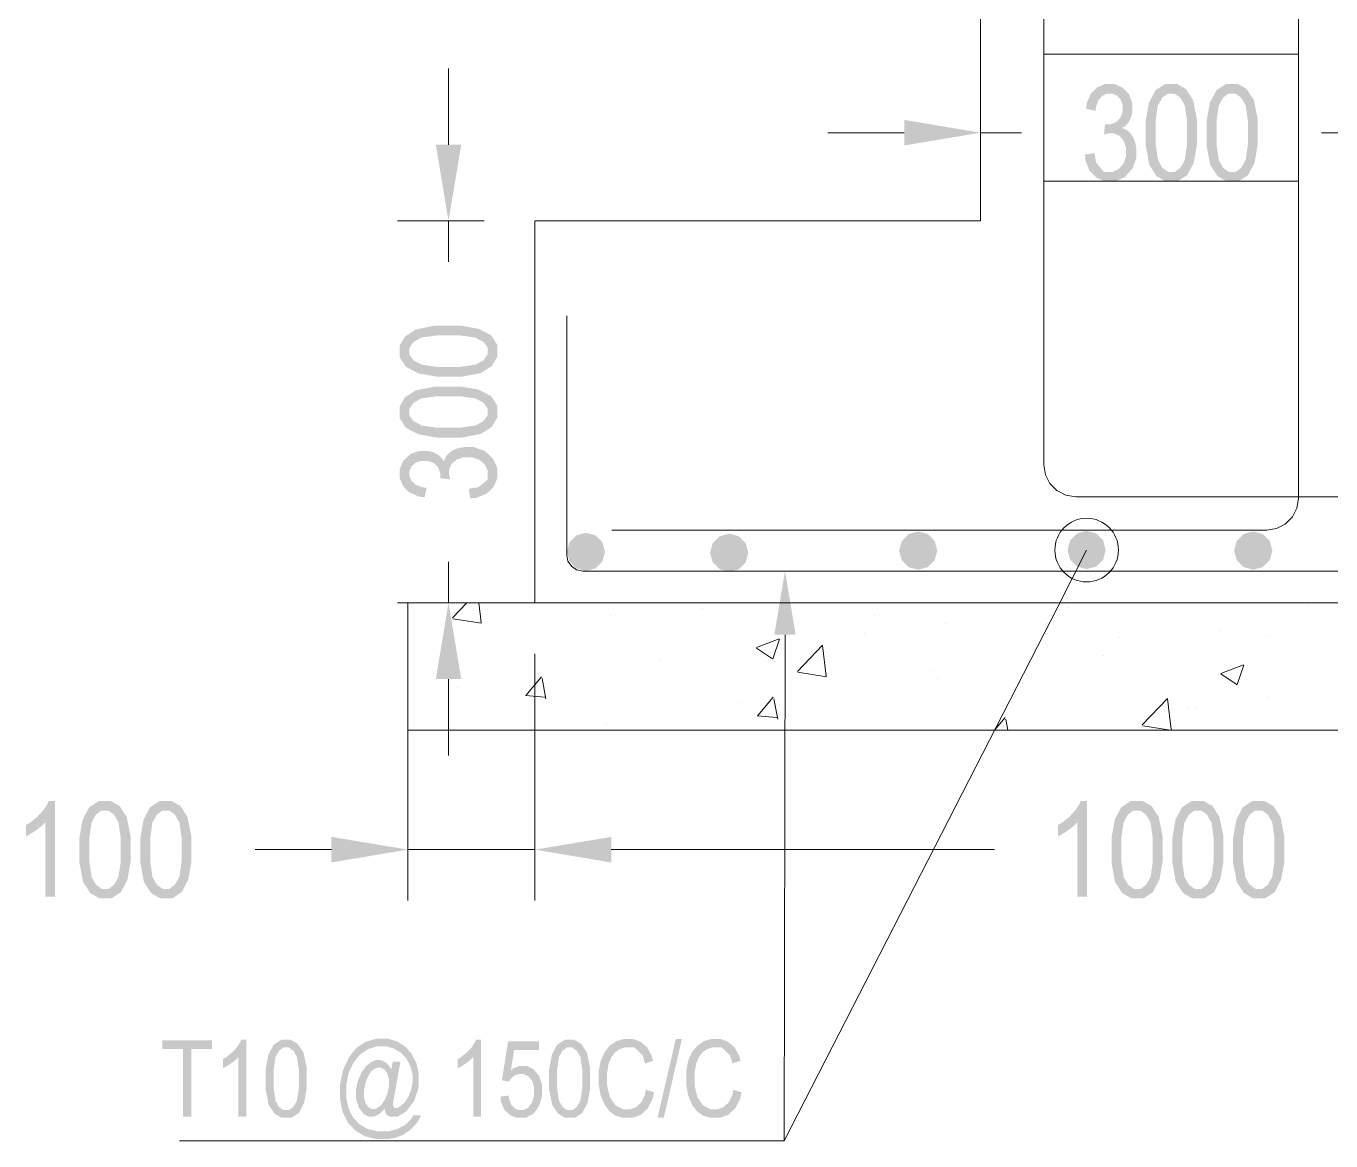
# Model space of a CAD drawing. Header units: millimetres. Extents: x 51.5 to 74.8, y 0.8 to 17.2.
# Drawn here: x 68.52 to 69.861, y 2.028 to 3.174 of the extents above; entities that cross this region are included whole.
import ezdxf

# ---------------------------------------------------------------- set-up
doc = ezdxf.new("R2010")
doc.units = ezdxf.units.MM
doc.layers.add('PDF_Geomertry', color=7, linetype='Continuous')
doc.layers.add('PDF_Solid Fills', color=7, linetype='Continuous')

msp = doc.modelspace()

# ---------------------------------------------------------------- hatches: boundary and pattern name
at = {"layer": 'PDF_Solid Fills', "transparency": 33554559}
for points in [[(69.6082, 3.0423), (69.618, 3.0438), (69.6195, 3.0343), (69.6275, 3.0245), (69.6337, 3.0245), (69.637, 3.0245), (69.6429, 3.0274), (69.6454, 3.0302), (69.6479, 3.0331), (69.6504, 3.0405), (69.6504, 3.0451), (69.6504, 3.0494), (69.648, 3.0563), (69.6458, 3.059), (69.6436, 3.0615), (69.6379, 3.0641), (69.6347, 3.0641), (69.6332, 3.0641), (69.6297, 3.0634), (69.6277, 3.0627), (69.6288, 3.0734), (69.6304, 3.0733), (69.634, 3.0733), (69.64, 3.0755), (69.6423, 3.0777), (69.6445, 3.0799), (69.6468, 3.0859), (69.6468, 3.0897), (69.6468, 3.0931), (69.645, 3.0986), (69.643, 3.1008), (69.6411, 3.1029), (69.6363, 3.1049), (69.6337, 3.1049), (69.6308, 3.1049), (69.6259, 3.1027), (69.624, 3.1005), (69.622, 3.0983), (69.6195, 3.0916), (69.619, 3.0872), (69.6093, 3.0894), (69.6101, 3.0956), (69.6144, 3.1052), (69.6176, 3.1084), (69.6209, 3.1116), (69.6288, 3.1148), (69.6336, 3.1148), (69.6384, 3.1148), (69.6466, 3.1112), (69.6501, 3.1076), (69.6536, 3.104), (69.6569, 3.0949), (69.6569, 3.0894), (69.6569, 3.0861), (69.6555, 3.0801), (69.654, 3.0776), (69.6526, 3.0749), (69.6486, 3.0709), (69.6459, 3.0695), (69.6483, 3.0688), (69.6523, 3.0666), (69.6538, 3.0651), (69.6554, 3.0636), (69.658, 3.0594), (69.659, 3.0569), (69.66, 3.0543), (69.6609, 3.0486), (69.6609, 3.0454), (69.6609, 3.0386), (69.6569, 3.0276), (69.6529, 3.0233), (69.649, 3.019), (69.6394, 3.0147), (69.6338, 3.0147), (69.6287, 3.0147), (69.62, 3.0184), (69.6163, 3.0222), (69.6127, 3.0259), (69.6087, 3.0361)], [(68.9762, 2.6888), (68.9747, 2.6987), (68.9844, 2.7002), (68.994, 2.708), (68.994, 2.7144), (68.994, 2.7177), (68.9912, 2.7236), (68.9883, 2.7261), (68.9854, 2.7286), (68.978, 2.7311), (68.9734, 2.7311), (68.9691, 2.7311), (68.9623, 2.7287), (68.9597, 2.7265), (68.957, 2.7243), (68.9544, 2.7186), (68.9544, 2.7154), (68.9544, 2.7138), (68.9551, 2.7104), (68.9558, 2.7083), (68.9452, 2.7095), (68.9454, 2.7111), (68.9454, 2.7147), (68.9432, 2.7206), (68.9409, 2.723), (68.9386, 2.7252), (68.9326, 2.7274), (68.9288, 2.7274), (68.9255, 2.7274), (68.92, 2.7256), (68.9179, 2.7237), (68.9158, 2.7218), (68.9137, 2.717), (68.9137, 2.7144), (68.9137, 2.7115), (68.9159, 2.7066), (68.918, 2.7047), (68.9202, 2.7027), (68.9269, 2.7002), (68.9313, 2.6997), (68.9293, 2.6899), (68.9229, 2.6908), (68.9134, 2.6951), (68.9102, 2.6983), (68.907, 2.7016), (68.9037, 2.7095), (68.9037, 2.7141), (68.9037, 2.7191), (68.9073, 2.7273), (68.9109, 2.7308), (68.9145, 2.7343), (68.9237, 2.7376), (68.9291, 2.7376), (68.9325, 2.7376), (68.9384, 2.7362), (68.9411, 2.7347), (68.9436, 2.7333), (68.9476, 2.7293), (68.9491, 2.7266), (68.9498, 2.729), (68.952, 2.733), (68.9536, 2.7345), (68.9551, 2.7361), (68.9591, 2.7387), (68.9618, 2.7397), (68.9643, 2.7406), (68.9701, 2.7415), (68.9733, 2.7415), (68.98, 2.7415), (68.9911, 2.7376), (68.9954, 2.7336), (68.9997, 2.7295), (69.004, 2.7201), (69.004, 2.7145), (69.004, 2.7094), (69.0002, 2.7006), (68.9965, 2.697), (68.9927, 2.6934), (68.9826, 2.6894)], [(68.5493, 2.2793), (68.5393, 2.2793), (68.5393, 2.3559), (68.5376, 2.354), (68.533, 2.3499), (68.5301, 2.3479), (68.5272, 2.3458), (68.5219, 2.3426), (68.5195, 2.3415), (68.5195, 2.3531), (68.5236, 2.3555), (68.5308, 2.3612), (68.534, 2.3647), (68.537, 2.368), (68.5415, 2.3745), (68.5427, 2.3777), (68.5493, 2.3777)], [(69.6102, 2.2793), (69.6002, 2.2793), (69.6002, 2.3559), (69.5986, 2.354), (69.594, 2.3499), (69.5911, 2.3479), (69.5883, 2.3458), (69.583, 2.3426), (69.5805, 2.3415), (69.5805, 2.3531), (69.5847, 2.3555), (69.5919, 2.3612), (69.595, 2.3647), (69.5982, 2.368), (69.6025, 2.3745), (69.6038, 2.3777), (69.6102, 2.3777)], [(69.1566, 2.0808), (69.1652, 2.0783), (69.1637, 2.0716), (69.1588, 2.0618), (69.1552, 2.0586), (69.1518, 2.0552), (69.143, 2.052), (69.138, 2.052), (69.1334, 2.052), (69.1258, 2.0541), (69.1226, 2.0563), (69.1195, 2.0586), (69.1143, 2.0655), (69.1123, 2.0704), (69.1102, 2.0752), (69.1082, 2.0866), (69.1082, 2.0931), (69.1082, 2.0995), (69.1102, 2.1105), (69.1123, 2.1151), (69.1143, 2.1195), (69.1198, 2.1263), (69.1233, 2.1286), (69.1266, 2.1309), (69.1344, 2.1331), (69.1387, 2.1331), (69.1433, 2.1331), (69.1513, 2.1302), (69.1547, 2.1273), (69.158, 2.1245), (69.1627, 2.1159), (69.1641, 2.1104), (69.1558, 2.1079), (69.1536, 2.1161), (69.145, 2.1243), (69.1386, 2.1243), (69.1352, 2.1243), (69.1297, 2.1226), (69.1273, 2.1209), (69.125, 2.1194), (69.1212, 2.1143), (69.1198, 2.1108), (69.1183, 2.1073), (69.1169, 2.0984), (69.1169, 2.0931), (69.1169, 2.0851), (69.1198, 2.073), (69.1226, 2.069), (69.1255, 2.0649), (69.133, 2.0609), (69.1377, 2.0609), (69.1412, 2.0609), (69.1473, 2.0633), (69.1498, 2.0658), (69.1523, 2.0683), (69.1558, 2.0758)], [(69.2465, 2.0808), (69.2551, 2.0783), (69.2537, 2.0716), (69.2487, 2.0618), (69.2451, 2.0586), (69.2416, 2.0552), (69.2329, 2.052), (69.2279, 2.052), (69.2234, 2.052), (69.2158, 2.0541), (69.2126, 2.0563), (69.2094, 2.0586), (69.2041, 2.0655), (69.2022, 2.0704), (69.2001, 2.0752), (69.1982, 2.0866), (69.1982, 2.0931), (69.1982, 2.0995), (69.2001, 2.1105), (69.2022, 2.1151), (69.2041, 2.1195), (69.2097, 2.1263), (69.2132, 2.1286), (69.2166, 2.1309), (69.2243, 2.1331), (69.2286, 2.1331), (69.2333, 2.1331), (69.2412, 2.1302), (69.2445, 2.1273), (69.2479, 2.1245), (69.2526, 2.1159), (69.254, 2.1104), (69.2457, 2.1079), (69.2434, 2.1161), (69.2348, 2.1243), (69.2284, 2.1243), (69.2251, 2.1243), (69.2195, 2.1226), (69.2172, 2.1209), (69.2148, 2.1194), (69.2111, 2.1143), (69.2097, 2.1108), (69.2083, 2.1073), (69.2068, 2.0984), (69.2068, 2.0931), (69.2068, 2.0851), (69.2097, 2.073), (69.2125, 2.069), (69.2154, 2.0649), (69.2229, 2.0609), (69.2276, 2.0609), (69.2312, 2.0609), (69.2372, 2.0633), (69.2397, 2.0658), (69.2423, 2.0683), (69.2457, 2.0758)], [(68.6809, 2.0533), (68.6809, 2.1226), (68.6597, 2.1226), (68.6597, 2.1318), (68.7107, 2.1318), (68.7107, 2.1226), (68.6894, 2.1226), (68.6894, 2.0533)], [(68.7458, 2.0533), (68.7379, 2.0533), (68.7379, 2.1147), (68.7365, 2.1131), (68.7329, 2.1098), (68.7305, 2.1081), (68.7282, 2.1065), (68.724, 2.104), (68.722, 2.1031), (68.722, 2.1124), (68.7254, 2.1144), (68.7311, 2.119), (68.7336, 2.1216), (68.7361, 2.1243), (68.7395, 2.1295), (68.7407, 2.1322), (68.7458, 2.1322)], [(68.9872, 2.0533), (68.9793, 2.0533), (68.9793, 2.1147), (68.9779, 2.1131), (68.9741, 2.1098), (68.9719, 2.1081), (68.9695, 2.1065), (68.9654, 2.104), (68.9634, 2.1031), (68.9634, 2.1124), (68.9666, 2.1144), (68.9725, 2.119), (68.975, 2.1216), (68.9775, 2.1243), (68.9809, 2.1295), (68.982, 2.1322), (68.9872, 2.1322)], [(69.0073, 2.074), (69.0157, 2.0748), (69.0162, 2.0711), (69.0183, 2.0654), (69.0201, 2.0636), (69.0218, 2.0618), (69.0257, 2.0599), (69.028, 2.0599), (69.0308, 2.0599), (69.0357, 2.0624), (69.0377, 2.0651), (69.0397, 2.0677), (69.0418, 2.0748), (69.0418, 2.0793), (69.0418, 2.0834), (69.0398, 2.0899), (69.0379, 2.0923), (69.0358, 2.0947), (69.0309, 2.0969), (69.0279, 2.0969), (69.0261, 2.0969), (69.0227, 2.0959), (69.0212, 2.0949), (69.0195, 2.0938), (69.0172, 2.0911), (69.0162, 2.0893), (69.0087, 2.0905), (69.0151, 2.1308), (69.047, 2.1308), (69.047, 2.1216), (69.0213, 2.1216), (69.0179, 2.1005), (69.0208, 2.103), (69.0268, 2.1054), (69.0301, 2.1054), (69.0341, 2.1054), (69.0411, 2.102), (69.0441, 2.0986), (69.047, 2.0951), (69.0501, 2.0858), (69.0501, 2.0799), (69.0501, 2.0743), (69.047, 2.0644), (69.0441, 2.0602), (69.0411, 2.0561), (69.033, 2.052), (69.028, 2.052), (69.0238, 2.052), (69.0168, 2.0549), (69.0138, 2.0579), (69.0111, 2.0606), (69.0077, 2.0687)]]:
    msp.add_hatch(color=256, dxfattribs=at).paths.add_polyline_path(points)
h = msp.add_hatch(color=256, dxfattribs=at)
h.paths.add_polyline_path([(69.6707, 3.0647), (69.6707, 3.077), (69.674, 3.0958), (69.6773, 3.102), (69.6807, 3.1084), (69.6905, 3.1148), (69.697, 3.1148), (69.7027, 3.1148), (69.7119, 3.1097), (69.7152, 3.1045), (69.7193, 3.0983), (69.7233, 3.0784), (69.7233, 3.0647), (69.7233, 3.0524), (69.72, 3.0337), (69.7166, 3.0274), (69.7133, 3.0211), (69.7034, 3.0147), (69.6969, 3.0147), (69.6911, 3.0147), (69.6816, 3.0202), (69.678, 3.0259), (69.6744, 3.0315), (69.6707, 3.0509)])
h.paths.add_polyline_path([(69.6808, 3.0647), (69.6808, 3.0527), (69.6832, 3.0368), (69.6854, 3.0327), (69.6877, 3.0286), (69.6936, 3.0245), (69.6972, 3.0245), (69.7007, 3.0245), (69.7062, 3.0287), (69.7086, 3.0327), (69.7108, 3.0369), (69.7132, 3.0529), (69.7132, 3.0647), (69.7132, 3.0768), (69.7108, 3.0927), (69.7086, 3.0968), (69.7062, 3.1008), (69.7002, 3.1049), (69.6966, 3.1049), (69.6933, 3.1049), (69.6876, 3.1008), (69.6854, 3.0966), (69.683, 3.0926), (69.6808, 3.0766)])
h = msp.add_hatch(color=256, dxfattribs=at)
h.paths.add_polyline_path([(69.7333, 3.0647), (69.7333, 3.077), (69.7366, 3.0958), (69.74, 3.102), (69.7433, 3.1084), (69.7532, 3.1148), (69.7595, 3.1148), (69.7654, 3.1148), (69.7744, 3.1097), (69.7777, 3.1045), (69.7818, 3.0983), (69.7858, 3.0784), (69.7858, 3.0647), (69.7858, 3.0524), (69.7825, 3.0337), (69.7791, 3.0274), (69.7758, 3.0211), (69.7659, 3.0147), (69.7594, 3.0147), (69.7537, 3.0147), (69.7443, 3.0202), (69.7407, 3.0259), (69.7369, 3.0315), (69.7333, 3.0509)])
h.paths.add_polyline_path([(69.7434, 3.0647), (69.7434, 3.0527), (69.7457, 3.0368), (69.748, 3.0327), (69.7502, 3.0286), (69.7562, 3.0245), (69.7598, 3.0245), (69.7632, 3.0245), (69.7688, 3.0287), (69.7711, 3.0327), (69.7734, 3.0369), (69.7757, 3.0529), (69.7757, 3.0647), (69.7757, 3.0768), (69.7734, 3.0927), (69.7711, 3.0968), (69.7687, 3.1008), (69.7629, 3.1049), (69.7591, 3.1049), (69.7558, 3.1049), (69.7501, 3.1008), (69.7479, 3.0966), (69.7457, 3.0926), (69.7434, 3.0766)])
h = msp.add_hatch(color=256, dxfattribs=at)
h.paths.add_polyline_path([(68.9538, 2.814), (68.9415, 2.814), (68.9229, 2.8173), (68.9165, 2.8206), (68.9101, 2.824), (68.9037, 2.8337), (68.9037, 2.8402), (68.9037, 2.8461), (68.909, 2.8551), (68.9141, 2.8584), (68.9202, 2.8624), (68.9402, 2.8665), (68.9538, 2.8665), (68.9662, 2.8665), (68.9848, 2.8631), (68.9912, 2.8598), (68.9976, 2.8565), (69.004, 2.8466), (69.004, 2.8401), (69.004, 2.8344), (68.9983, 2.8249), (68.9927, 2.8212), (68.987, 2.8176), (68.9677, 2.814)])
h.paths.add_polyline_path([(68.9538, 2.824), (68.9658, 2.824), (68.9818, 2.8263), (68.9859, 2.8287), (68.99, 2.8309), (68.994, 2.8369), (68.994, 2.8404), (68.994, 2.8438), (68.99, 2.8495), (68.9858, 2.8518), (68.9816, 2.8541), (68.9657, 2.8563), (68.9538, 2.8563), (68.9419, 2.8563), (68.9258, 2.8541), (68.9218, 2.8518), (68.9177, 2.8494), (68.9137, 2.8434), (68.9137, 2.8398), (68.9137, 2.8365), (68.9177, 2.8308), (68.9219, 2.8286), (68.9261, 2.8263), (68.942, 2.824)])
h = msp.add_hatch(color=256, dxfattribs=at)
h.paths.add_polyline_path([(68.9538, 2.7513), (68.9415, 2.7513), (68.9229, 2.7547), (68.9165, 2.758), (68.9101, 2.7613), (68.9037, 2.7712), (68.9037, 2.7777), (68.9037, 2.7834), (68.909, 2.7926), (68.9141, 2.7959), (68.9202, 2.7999), (68.9402, 2.8038), (68.9538, 2.8038), (68.9662, 2.8038), (68.9848, 2.8006), (68.9912, 2.7973), (68.9976, 2.794), (69.004, 2.7841), (69.004, 2.7776), (69.004, 2.7718), (68.9983, 2.7623), (68.9927, 2.7587), (68.987, 2.7551), (68.9677, 2.7513)])
h.paths.add_polyline_path([(68.9538, 2.7615), (68.9658, 2.7615), (68.9818, 2.7638), (68.9859, 2.7661), (68.99, 2.7684), (68.994, 2.7743), (68.994, 2.7779), (68.994, 2.7812), (68.99, 2.7869), (68.9858, 2.7893), (68.9816, 2.7915), (68.9657, 2.7938), (68.9538, 2.7938), (68.9419, 2.7938), (68.9258, 2.7915), (68.9218, 2.7893), (68.9177, 2.7869), (68.9137, 2.7809), (68.9137, 2.7773), (68.9137, 2.7738), (68.9177, 2.7683), (68.9219, 2.7661), (68.9261, 2.7637), (68.942, 2.7615)])
h = msp.add_hatch(color=256, dxfattribs=at)
h.paths.add_polyline_path([(68.5744, 2.3276), (68.5744, 2.3399), (68.5777, 2.3587), (68.5811, 2.3651), (68.5844, 2.3713), (68.5943, 2.3777), (68.6008, 2.3777), (68.6066, 2.3777), (68.6157, 2.3726), (68.619, 2.3674), (68.623, 2.3612), (68.627, 2.3413), (68.627, 2.3276), (68.627, 2.3154), (68.6237, 2.2968), (68.6204, 2.2904), (68.617, 2.284), (68.6072, 2.2776), (68.6007, 2.2776), (68.595, 2.2776), (68.5855, 2.2831), (68.5818, 2.2888), (68.5782, 2.2944), (68.5744, 2.3138)])
h.paths.add_polyline_path([(68.5845, 2.3277), (68.5845, 2.3158), (68.5869, 2.2997), (68.5891, 2.2956), (68.5915, 2.2916), (68.5973, 2.2874), (68.6009, 2.2874), (68.6044, 2.2874), (68.6101, 2.2916), (68.6123, 2.2958), (68.6145, 2.2998), (68.6169, 2.3158), (68.6169, 2.3277), (68.6169, 2.3397), (68.6145, 2.3556), (68.6123, 2.3597), (68.61, 2.3638), (68.604, 2.3679), (68.6004, 2.3679), (68.597, 2.3679), (68.5913, 2.3637), (68.5891, 2.3597), (68.5869, 2.3555), (68.5845, 2.3395)])
h = msp.add_hatch(color=256, dxfattribs=at)
h.paths.add_polyline_path([(68.637, 2.3276), (68.637, 2.3399), (68.6404, 2.3587), (68.6437, 2.3651), (68.647, 2.3713), (68.6569, 2.3777), (68.6633, 2.3777), (68.6691, 2.3777), (68.6782, 2.3726), (68.6815, 2.3674), (68.6855, 2.3612), (68.6895, 2.3413), (68.6895, 2.3276), (68.6895, 2.3154), (68.6862, 2.2968), (68.6829, 2.2904), (68.6795, 2.284), (68.6698, 2.2776), (68.6632, 2.2776), (68.6575, 2.2776), (68.648, 2.2831), (68.6444, 2.2888), (68.6407, 2.2944), (68.637, 2.3138)])
h.paths.add_polyline_path([(68.6472, 2.3277), (68.6472, 2.3158), (68.6494, 2.2997), (68.6518, 2.2956), (68.654, 2.2916), (68.66, 2.2874), (68.6636, 2.2874), (68.6669, 2.2874), (68.6726, 2.2916), (68.6748, 2.2958), (68.6772, 2.2998), (68.6794, 2.3158), (68.6794, 2.3277), (68.6794, 2.3397), (68.6772, 2.3556), (68.6748, 2.3597), (68.6726, 2.3638), (68.6666, 2.3679), (68.6629, 2.3679), (68.6595, 2.3679), (68.654, 2.3637), (68.6516, 2.3597), (68.6494, 2.3555), (68.6472, 2.3395)])
h = msp.add_hatch(color=256, dxfattribs=at)
h.paths.add_polyline_path([(69.6355, 2.3276), (69.6355, 2.3399), (69.6388, 2.3587), (69.6422, 2.3651), (69.6455, 2.3713), (69.6552, 2.3777), (69.6618, 2.3777), (69.6676, 2.3777), (69.6766, 2.3726), (69.68, 2.3674), (69.684, 2.3612), (69.688, 2.3413), (69.688, 2.3276), (69.688, 2.3154), (69.6847, 2.2968), (69.6813, 2.2904), (69.678, 2.284), (69.6682, 2.2776), (69.6616, 2.2776), (69.6559, 2.2776), (69.6465, 2.2831), (69.6427, 2.2888), (69.6391, 2.2944), (69.6355, 2.3138)])
h.paths.add_polyline_path([(69.6455, 2.3277), (69.6455, 2.3158), (69.6479, 2.2997), (69.6502, 2.2956), (69.6525, 2.2916), (69.6584, 2.2874), (69.6619, 2.2874), (69.6654, 2.2874), (69.6711, 2.2916), (69.6733, 2.2958), (69.6757, 2.2998), (69.6779, 2.3158), (69.6779, 2.3277), (69.6779, 2.3397), (69.6755, 2.3556), (69.6733, 2.3597), (69.6709, 2.3638), (69.665, 2.3679), (69.6613, 2.3679), (69.658, 2.3679), (69.6523, 2.3637), (69.6501, 2.3597), (69.6479, 2.3555), (69.6455, 2.3395)])
h = msp.add_hatch(color=256, dxfattribs=at)
h.paths.add_polyline_path([(69.698, 2.3276), (69.698, 2.3399), (69.7013, 2.3587), (69.7047, 2.3651), (69.708, 2.3713), (69.7179, 2.3777), (69.7244, 2.3777), (69.7301, 2.3777), (69.7393, 2.3726), (69.7425, 2.3674), (69.7465, 2.3612), (69.7505, 2.3413), (69.7505, 2.3276), (69.7505, 2.3154), (69.7472, 2.2968), (69.744, 2.2904), (69.7407, 2.284), (69.7308, 2.2776), (69.7243, 2.2776), (69.7184, 2.2776), (69.709, 2.2831), (69.7054, 2.2888), (69.7016, 2.2944), (69.698, 2.3138)])
h.paths.add_polyline_path([(69.7082, 2.3277), (69.7082, 2.3158), (69.7104, 2.2997), (69.7127, 2.2956), (69.7151, 2.2916), (69.7209, 2.2874), (69.7245, 2.2874), (69.7279, 2.2874), (69.7336, 2.2916), (69.7359, 2.2958), (69.7382, 2.2998), (69.7405, 2.3158), (69.7405, 2.3277), (69.7405, 2.3397), (69.7382, 2.3556), (69.7358, 2.3597), (69.7336, 2.3638), (69.7276, 2.3679), (69.724, 2.3679), (69.7205, 2.3679), (69.715, 2.3637), (69.7127, 2.3597), (69.7104, 2.3555), (69.7082, 2.3395)])
h = msp.add_hatch(color=256, dxfattribs=at)
h.paths.add_polyline_path([(69.7605, 2.3276), (69.7605, 2.3399), (69.7638, 2.3587), (69.7672, 2.3651), (69.7705, 2.3713), (69.7804, 2.3777), (69.7869, 2.3777), (69.7927, 2.3777), (69.8018, 2.3726), (69.8051, 2.3674), (69.8091, 2.3612), (69.8132, 2.3413), (69.8132, 2.3276), (69.8132, 2.3154), (69.8098, 2.2968), (69.8065, 2.2904), (69.8032, 2.284), (69.7933, 2.2776), (69.7868, 2.2776), (69.7811, 2.2776), (69.7716, 2.2831), (69.7679, 2.2888), (69.7643, 2.2944), (69.7605, 2.3138)])
h.paths.add_polyline_path([(69.7707, 2.3277), (69.7707, 2.3158), (69.773, 2.2997), (69.7752, 2.2956), (69.7776, 2.2916), (69.7834, 2.2874), (69.787, 2.2874), (69.7905, 2.2874), (69.7962, 2.2916), (69.7984, 2.2958), (69.8008, 2.2998), (69.803, 2.3158), (69.803, 2.3277), (69.803, 2.3397), (69.8007, 2.3556), (69.7984, 2.3597), (69.7961, 2.3638), (69.7901, 2.3679), (69.7865, 2.3679), (69.7832, 2.3679), (69.7775, 2.3637), (69.7752, 2.3597), (69.773, 2.3555), (69.7707, 2.3395)])
h = msp.add_hatch(color=256, dxfattribs=at)
h.paths.add_polyline_path([(68.8883, 2.062), (68.8868, 2.0598), (68.8834, 2.0565), (68.8816, 2.0554), (68.8798, 2.0543), (68.8765, 2.0531), (68.875, 2.0531), (68.8718, 2.0531), (68.8663, 2.0561), (68.8643, 2.059), (68.8616, 2.0626), (68.8588, 2.0716), (68.8588, 2.0773), (68.8588, 2.0818), (68.8608, 2.0905), (68.8627, 2.0948), (68.8647, 2.0991), (68.8691, 2.1054), (68.8718, 2.1074), (68.8743, 2.1094), (68.8794, 2.1115), (68.8819, 2.1115), (68.8837, 2.1115), (68.8873, 2.1102), (68.889, 2.109), (68.8908, 2.1077), (68.8937, 2.1041), (68.895, 2.1016), (68.8965, 2.1098), (68.9044, 2.1098), (68.898, 2.074), (68.8973, 2.0702), (68.8968, 2.0661), (68.8968, 2.0656), (68.8968, 2.0648), (68.8972, 2.0636), (68.8976, 2.063), (68.898, 2.0626), (68.8991, 2.062), (68.8998, 2.062), (68.9009, 2.062), (68.9043, 2.064), (68.9065, 2.0658), (68.9087, 2.0677), (68.9123, 2.0731), (68.9138, 2.0768), (68.9152, 2.0802), (68.9168, 2.0879), (68.9168, 2.0918), (68.9168, 2.0966), (68.9147, 2.1052), (68.9126, 2.1091), (68.9105, 2.1129), (68.9048, 2.119), (68.9012, 2.1211), (68.8976, 2.1233), (68.8897, 2.1255), (68.8855, 2.1255), (68.8804, 2.1255), (68.8712, 2.1227), (68.8672, 2.1199), (68.863, 2.1173), (68.8563, 2.1091), (68.8538, 2.1037), (68.8512, 2.0983), (68.8487, 2.0861), (68.8487, 2.0791), (68.8487, 2.0726), (68.8511, 2.0615), (68.8533, 2.0569), (68.8557, 2.0523), (68.8622, 2.0454), (68.8665, 2.0429), (68.8707, 2.0405), (68.8808, 2.0381), (68.8868, 2.0381), (68.892, 2.0381), (68.9012, 2.0404), (68.9052, 2.0426), (68.9093, 2.0448), (68.9154, 2.0506), (68.9175, 2.0544), (68.9254, 2.0544), (68.9241, 2.0511), (68.9198, 2.0449), (68.9168, 2.0419), (68.9137, 2.039), (68.907, 2.0345), (68.9034, 2.0331), (68.8998, 2.0316), (68.8915, 2.0302), (68.8866, 2.0302), (68.8798, 2.0302), (68.868, 2.033), (68.8632, 2.0358), (68.8583, 2.0386), (68.8507, 2.0468), (68.8479, 2.0522), (68.8451, 2.0576), (68.8423, 2.0706), (68.8423, 2.0783), (68.8423, 2.0865), (68.8454, 2.1012), (68.8484, 2.1077), (68.8515, 2.1144), (68.8593, 2.124), (68.864, 2.1272), (68.8687, 2.1302), (68.8797, 2.1333), (68.8859, 2.1333), (68.8912, 2.1333), (68.9005, 2.1308), (68.9048, 2.1281), (68.909, 2.1256), (68.9157, 2.1181), (68.9182, 2.1133), (68.9208, 2.1083), (68.9233, 2.0976), (68.9233, 2.0916), (68.9233, 2.0836), (68.9186, 2.0694), (68.914, 2.0634), (68.91, 2.0583), (68.9013, 2.0531), (68.8968, 2.0531), (68.8945, 2.0531), (68.8915, 2.0541), (68.8905, 2.0552), (68.8895, 2.0563), (68.8884, 2.0597)])
h.paths.add_polyline_path([(68.867, 2.0766), (68.867, 2.0729), (68.8684, 2.0672), (68.87, 2.0652), (68.8713, 2.0631), (68.8747, 2.0611), (68.8765, 2.0611), (68.878, 2.0611), (68.8815, 2.0627), (68.8834, 2.0643), (68.8852, 2.0658), (68.8884, 2.0706), (68.8898, 2.074), (68.8912, 2.0773), (68.8925, 2.0844), (68.8925, 2.088), (68.8925, 2.0918), (68.8909, 2.0976), (68.8895, 2.0995), (68.888, 2.1015), (68.8844, 2.1036), (68.8822, 2.1036), (68.8807, 2.1036), (68.8773, 2.1022), (68.8757, 2.1008), (68.874, 2.0994), (68.8711, 2.0944), (68.8697, 2.0908), (68.8683, 2.0872), (68.867, 2.0801)])
h = msp.add_hatch(color=256, dxfattribs=at)
h.paths.add_polyline_path([(68.7659, 2.092), (68.7659, 2.1019), (68.7686, 2.1169), (68.7713, 2.1219), (68.774, 2.127), (68.7819, 2.1322), (68.787, 2.1322), (68.7916, 2.1322), (68.7988, 2.128), (68.8016, 2.1238), (68.8048, 2.119), (68.808, 2.103), (68.808, 2.092), (68.808, 2.0822), (68.8054, 2.0673), (68.8027, 2.0622), (68.8001, 2.057), (68.7922, 2.052), (68.7869, 2.052), (68.7823, 2.052), (68.7748, 2.0565), (68.7719, 2.0609), (68.7688, 2.0655), (68.7659, 2.0811)])
h.paths.add_polyline_path([(68.7741, 2.092), (68.7741, 2.0824), (68.7759, 2.0697), (68.7777, 2.0665), (68.7795, 2.0631), (68.7843, 2.0599), (68.7872, 2.0599), (68.7898, 2.0599), (68.7944, 2.0633), (68.7962, 2.0665), (68.798, 2.0698), (68.8, 2.0826), (68.8, 2.092), (68.8, 2.1016), (68.798, 2.1145), (68.7962, 2.1177), (68.7944, 2.1209), (68.7897, 2.1243), (68.7866, 2.1243), (68.784, 2.1243), (68.7795, 2.1209), (68.7777, 2.1176), (68.7759, 2.1143), (68.7741, 2.1015)])
h = msp.add_hatch(color=256, dxfattribs=at)
h.paths.add_polyline_path([(69.0573, 2.092), (69.0573, 2.1019), (69.0601, 2.1169), (69.0627, 2.1219), (69.0654, 2.127), (69.0733, 2.1322), (69.0784, 2.1322), (69.083, 2.1322), (69.0904, 2.128), (69.093, 2.1238), (69.0962, 2.119), (69.0994, 2.103), (69.0994, 2.092), (69.0994, 2.0822), (69.0968, 2.0673), (69.0941, 2.0622), (69.0915, 2.057), (69.0836, 2.052), (69.0783, 2.052), (69.0737, 2.052), (69.0662, 2.0565), (69.0633, 2.0609), (69.0604, 2.0655), (69.0573, 2.0811)])
h.paths.add_polyline_path([(69.0655, 2.092), (69.0655, 2.0824), (69.0673, 2.0697), (69.0691, 2.0665), (69.0711, 2.0631), (69.0757, 2.0599), (69.0786, 2.0599), (69.0813, 2.0599), (69.0858, 2.0633), (69.0877, 2.0665), (69.0895, 2.0698), (69.0913, 2.0826), (69.0913, 2.092), (69.0913, 2.1016), (69.0895, 2.1145), (69.0876, 2.1177), (69.0858, 2.1209), (69.0811, 2.1243), (69.0782, 2.1243), (69.0754, 2.1243), (69.0709, 2.1209), (69.0691, 2.1176), (69.0673, 2.1143), (69.0655, 2.1015)])

# ---------------------------------------------------------------- linework, layer by layer
at = {"layer": 'PDF_Geomertry', "lineweight": 0}
for points in [[(70.2725, 2.6905), (69.5987, 2.6905), (69.5886, 2.6922), (69.5794, 2.6968), (69.5722, 2.704), (69.5676, 2.7131), (69.5659, 2.7233), (69.5661, 3.8095), (69.5673, 3.8149), (69.5708, 3.8194), (69.5759, 3.8216), (69.8077, 3.8216)], [(69.1218, 2.6562), (69.795, 2.6562), (69.8051, 2.6577), (69.8141, 2.6624), (69.8215, 2.6697), (69.8261, 2.6788), (69.8276, 2.6888), (69.8277, 3.7702), (69.8265, 3.7756), (69.823, 3.7801), (69.8179, 3.7823), (69.5862, 3.7823)], [(69.0427, 2.5815), (69.0427, 2.5815), (69.0427, 2.974), (69.5008, 2.974), (69.5008, 3.6934)], [(69.5008, 3.1612), (69.5008, 3.0124)], [(69.5661, 3.1456), (69.8277, 3.1456)], [(68.9538, 3.0524), (68.9538, 3.1309)], [(69.4223, 3.0647), (69.3438, 3.0647)], [(69.5008, 3.0647), (69.5429, 3.0647)], [(69.8933, 3.0647), (69.8933, 3.0647), (69.8512, 3.0647)], [(69.5661, 3.0148), (69.8277, 3.0148)], [(68.9904, 2.974), (68.9015, 2.974)], [(68.9538, 2.974), (68.9538, 2.974), (68.9538, 2.9319)], [(69.0427, 2.974), (69.0427, 2.974)], [(70.3183, 2.8698), (70.3183, 2.6305), (70.317, 2.6243), (70.3134, 2.619), (70.3082, 2.6154), (70.3019, 2.6141), (69.0918, 2.6141), (69.0855, 2.6154), (69.0802, 2.619), (69.0766, 2.6243), (69.0754, 2.6305), (69.0754, 2.8765)], [(69.2998, 2.5487), (69.299, 2.0283), (68.6772, 2.0283), (69.299, 2.0283), (69.5801, 2.5774), (69.6098, 2.6356)], [(68.9538, 2.5815), (68.9538, 2.6236)], [(68.9904, 2.5815), (68.9015, 2.5815)], [(68.9119, 2.5815), (68.9119, 2.5815)], [(68.9579, 2.5659), (68.9727, 2.5815)], [(68.9875, 2.5611), (68.9851, 2.5815)], [(69.4179, 2.5815), (69.4179, 2.5815)], [(69.5908, 2.577), (69.5908, 2.577)], [(69.6244, 2.5815), (69.6244, 2.5815)], [(69.8369, 2.5788), (69.8369, 2.5788)], [(69.8382, 2.5815), (69.8382, 2.5815)], [(68.9582, 2.5651), (68.9877, 2.5605)], [(69.1201, 2.568), (69.1201, 2.568)], [(69.2148, 2.5755), (69.2148, 2.5755)], [(69.3922, 2.568), (69.3922, 2.568)], [(69.3818, 2.5495), (69.3818, 2.5495)], [(69.465, 2.5605), (69.465, 2.5605)], [(69.5695, 2.5605), (69.5695, 2.5605)], [(69.7469, 2.5531), (69.7469, 2.5531)], [(68.9495, 2.5447), (68.9495, 2.5447)], [(69.2704, 2.5354), (69.2937, 2.5443)], [(69.2872, 2.524), (69.294, 2.544)], [(69.3125, 2.5109), (69.3383, 2.538)], [(69.342, 2.5061), (69.3384, 2.5376)], [(69.6432, 2.5455), (69.6432, 2.5455)], [(69.795, 2.5483), (69.795, 2.5483)], [(68.9119, 2.5291), (68.9119, 2.2754)], [(69.2705, 2.5349), (69.287, 2.5238)], [(69.6272, 2.527), (69.6272, 2.527)], [(69.1719, 2.5219), (69.1719, 2.5219)], [(69.3129, 2.5101), (69.3423, 2.5055)], [(69.4494, 2.5123), (69.4494, 2.5123)], [(69.748, 2.5087), (69.7712, 2.5176)], [(69.7647, 2.4973), (69.7715, 2.5174)], [(68.9538, 2.503), (68.9538, 2.4245)], [(69.0334, 2.4863), (69.0494, 2.5054)], [(69.0461, 2.5054), (69.0461, 2.5054)], [(69.054, 2.4827), (69.0501, 2.5036)], [(69.4565, 2.5036), (69.4565, 2.5036)], [(69.748, 2.5083), (69.7645, 2.4972)], [(68.9629, 2.4944), (68.9629, 2.4944)], [(69.033, 2.4862), (69.0529, 2.4844)], [(69.2718, 2.4655), (69.2877, 2.4845)], [(69.2923, 2.4618), (69.2884, 2.4826)], [(69.667, 2.4559), (69.693, 2.483)], [(69.6968, 2.4511), (69.693, 2.4826)], [(69.7963, 2.4845), (69.7963, 2.4845)], [(69.2555, 2.479), (69.2555, 2.479)], [(69.284, 2.4787), (69.284, 2.4787)], [(69.7132, 2.4736), (69.7132, 2.4736)], [(69.7227, 2.4726), (69.7227, 2.4726)], [(69.1161, 2.4574), (69.1161, 2.4574)], [(69.2713, 2.4654), (69.2912, 2.4636)], [(69.5152, 2.4506), (69.5261, 2.4637)], [(69.5288, 2.4506), (69.5268, 2.4618)], [(69.6675, 2.4551), (69.6961, 2.4506)], [(69.2473, 2.4506), (69.2473, 2.4506)], [(69.6677, 2.4506), (69.6677, 2.4506)], [(69.7468, 2.4506), (69.7468, 2.4506)], [(68.8334, 2.3277), (68.755, 2.3277)], [(69.0427, 2.3277), (68.9119, 2.3277), (68.9119, 2.3277)], [(69.5152, 2.3277), (69.1212, 2.3277), (69.1997, 2.3277)]]:
    msp.add_lwpolyline(points, dxfattribs=at)
for points in [[(70.4818, 2.4506), (68.9119, 2.4506), (68.9119, 2.5815), (70.4818, 2.5815)], [(68.9137, 2.5815), (68.9137, 2.5815), (68.9137, 2.5815), (68.9137, 2.5815)], [(69.04, 2.5815), (69.04, 2.5815), (69.04, 2.5815), (69.04, 2.5815)], [(69.0427, 2.5815), (69.0427, 2.5815)], [(69.1376, 2.5815), (69.1376, 2.5815), (69.1376, 2.5815)], [(69.1438, 2.5815), (69.1438, 2.5815), (69.1438, 2.5815), (69.1438, 2.5815)], [(69.2055, 2.5815), (69.2055, 2.5815), (69.2055, 2.5815)], [(69.2777, 2.5815), (69.2777, 2.5815), (69.2777, 2.5815)], [(69.3712, 2.5815), (69.3712, 2.5815), (69.3712, 2.5815)], [(69.3738, 2.5815), (69.3738, 2.5815), (69.3738, 2.5815), (69.3738, 2.5815)], [(69.5368, 2.5815), (69.5368, 2.5815), (69.5368, 2.5815)], [(69.604, 2.5815), (69.604, 2.5815), (69.604, 2.5815), (69.604, 2.5815)], [(69.6982, 2.5815), (69.6982, 2.5815), (69.6982, 2.5815)], [(69.7025, 2.5815), (69.7025, 2.5815), (69.7025, 2.5815)], [(69.8341, 2.5815), (69.8341, 2.5815), (69.8341, 2.5815), (69.8341, 2.5815)], [(68.9119, 2.5574), (68.9119, 2.5574), (68.9119, 2.5574), (68.9119, 2.5574)], [(69.0427, 2.2754), (69.0427, 2.5291)], [(68.9119, 2.5158), (68.9119, 2.5158), (68.9119, 2.5158)], [(68.9119, 2.4877), (68.9119, 2.4877), (68.9119, 2.4877)], [(68.9119, 2.452), (68.9119, 2.452), (68.9119, 2.452), (68.9119, 2.452)], [(68.9672, 2.4506), (68.9672, 2.4506), (68.9672, 2.4506), (68.9672, 2.4506)], [(69.1073, 2.4506), (69.1073, 2.4506), (69.1073, 2.4506), (69.1073, 2.4506)], [(69.2866, 2.4506), (69.2866, 2.4506), (69.2866, 2.4506)], [(69.3875, 2.4506), (69.3875, 2.4506), (69.3875, 2.4506)], [(69.5166, 2.4506), (69.5166, 2.4506), (69.5166, 2.4506)], [(69.5276, 2.4506), (69.5276, 2.4506), (69.5276, 2.4506), (69.5276, 2.4506)], [(69.5387, 2.4506), (69.5387, 2.4506), (69.5387, 2.4506)], [(69.8079, 2.4506), (69.8079, 2.4506), (69.8079, 2.4506)]]:
    msp.add_lwpolyline(points, close=True, dxfattribs=at)
msp.add_open_spline([(69.6426, 2.6356), (69.6426, 2.6537), (69.6279, 2.6684), (69.6098, 2.6684), (69.5918, 2.6684), (69.5772, 2.6537), (69.5772, 2.6356), (69.5772, 2.6176), (69.5918, 2.603), (69.6098, 2.603), (69.6279, 2.603), (69.6426, 2.6176), (69.6426, 2.6356)], degree=3, knots=[0, 0, 0, 0, 1, 1, 1, 2, 2, 2, 3, 3, 3, 4, 4, 4, 4], dxfattribs=at)
at = {"layer": 'PDF_Solid Fills', "transparency": 33554559}
for points in [[(69.4223, 3.0516), (69.4223, 3.0779), (69.5008, 3.0647)], [(68.9408, 3.0524), (68.9669, 3.0524), (68.9538, 2.974)], [(69.0782, 2.6436), (69.0755, 2.6338), (69.0951, 2.6338)], [(69.0852, 2.6508), (69.0782, 2.6436), (69.0951, 2.6338)], [(69.0951, 2.6534), (69.0852, 2.6508), (69.0951, 2.6338)], [(69.105, 2.6508), (69.0951, 2.6534), (69.0951, 2.6338)], [(69.112, 2.6436), (69.105, 2.6508), (69.0951, 2.6338)], [(69.1147, 2.6338), (69.112, 2.6436), (69.0951, 2.6338)], [(69.2227, 2.633), (69.2254, 2.6427), (69.2425, 2.633)], [(69.2254, 2.6427), (69.2326, 2.6499), (69.2425, 2.633)], [(69.2326, 2.6499), (69.2425, 2.6526), (69.2425, 2.633)], [(69.2425, 2.6526), (69.2522, 2.6499), (69.2425, 2.633)], [(69.2522, 2.6499), (69.2594, 2.6427), (69.2425, 2.633)], [(69.2594, 2.6427), (69.262, 2.633), (69.2425, 2.633)], [(69.417, 2.6351), (69.4197, 2.6449), (69.4368, 2.6351)], [(69.4197, 2.6449), (69.4269, 2.6522), (69.4368, 2.6351)], [(69.4269, 2.6522), (69.4368, 2.6548), (69.4368, 2.6351)], [(69.4368, 2.6548), (69.4465, 2.6522), (69.4368, 2.6351)], [(69.4465, 2.6522), (69.4537, 2.6449), (69.4368, 2.6351)], [(69.4537, 2.6449), (69.4563, 2.6351), (69.4368, 2.6351)], [(69.5902, 2.6356), (69.5929, 2.6455), (69.6098, 2.6356)], [(69.5929, 2.6455), (69.6001, 2.6527), (69.6098, 2.6356)], [(69.6001, 2.6527), (69.6098, 2.6554), (69.6098, 2.6356)], [(69.6098, 2.6554), (69.6197, 2.6527), (69.6098, 2.6356)], [(69.6197, 2.6527), (69.6269, 2.6455), (69.6098, 2.6356)], [(69.6269, 2.6455), (69.6294, 2.6356), (69.6098, 2.6356)], [(69.7615, 2.6351), (69.7641, 2.6449), (69.7812, 2.6351)], [(69.7641, 2.6449), (69.7713, 2.6522), (69.7812, 2.6351)], [(69.7713, 2.6522), (69.7812, 2.6548), (69.7812, 2.6351)], [(69.7812, 2.6548), (69.7909, 2.6522), (69.7812, 2.6351)], [(69.7909, 2.6522), (69.7982, 2.6449), (69.7812, 2.6351)], [(69.7982, 2.6449), (69.8008, 2.6351), (69.7812, 2.6351)], [(69.0755, 2.6338), (69.0782, 2.624), (69.0951, 2.6338)], [(69.0782, 2.624), (69.0852, 2.6168), (69.0951, 2.6338)], [(69.0852, 2.6168), (69.0951, 2.6141), (69.0951, 2.6338)], [(69.112, 2.624), (69.1147, 2.6338), (69.0951, 2.6338)], [(69.105, 2.6168), (69.112, 2.624), (69.0951, 2.6338)], [(69.0951, 2.6141), (69.105, 2.6168), (69.0951, 2.6338)], [(69.2254, 2.6231), (69.2227, 2.633), (69.2425, 2.633)], [(69.2326, 2.6159), (69.2254, 2.6231), (69.2425, 2.633)], [(69.2425, 2.6134), (69.2326, 2.6159), (69.2425, 2.633)], [(69.2522, 2.6159), (69.2425, 2.6134), (69.2425, 2.633)], [(69.2594, 2.6231), (69.2522, 2.6159), (69.2425, 2.633)], [(69.262, 2.633), (69.2594, 2.6231), (69.2425, 2.633)], [(69.4197, 2.6254), (69.417, 2.6351), (69.4368, 2.6351)], [(69.4269, 2.6181), (69.4197, 2.6254), (69.4368, 2.6351)], [(69.4368, 2.6155), (69.4269, 2.6181), (69.4368, 2.6351)], [(69.4465, 2.6181), (69.4368, 2.6155), (69.4368, 2.6351)], [(69.4537, 2.6254), (69.4465, 2.6181), (69.4368, 2.6351)], [(69.4563, 2.6351), (69.4537, 2.6254), (69.4368, 2.6351)], [(69.5929, 2.6259), (69.5902, 2.6356), (69.6098, 2.6356)], [(69.6001, 2.6187), (69.5929, 2.6259), (69.6098, 2.6356)], [(69.6098, 2.6161), (69.6001, 2.6187), (69.6098, 2.6356)], [(69.6197, 2.6187), (69.6098, 2.6161), (69.6098, 2.6356)], [(69.6269, 2.6259), (69.6197, 2.6187), (69.6098, 2.6356)], [(69.6294, 2.6356), (69.6269, 2.6259), (69.6098, 2.6356)], [(69.7641, 2.6254), (69.7615, 2.6351), (69.7812, 2.6351)], [(69.7713, 2.6181), (69.7641, 2.6254), (69.7812, 2.6351)], [(69.7812, 2.6155), (69.7713, 2.6181), (69.7812, 2.6351)], [(69.7909, 2.6181), (69.7812, 2.6155), (69.7812, 2.6351)], [(69.7982, 2.6254), (69.7909, 2.6181), (69.7812, 2.6351)], [(69.8008, 2.6351), (69.7982, 2.6254), (69.7812, 2.6351)], [(69.2888, 2.5487), (69.2998, 2.6141), (69.2888, 2.5487), (69.3107, 2.5487)], [(68.9669, 2.503), (68.9408, 2.503), (68.9538, 2.5815)], [(68.8334, 2.3145), (68.8334, 2.3408), (68.9119, 2.3277)], [(69.1212, 2.3408), (69.1212, 2.3145), (69.0427, 2.3277)], [(69.1212, 2.3408), (69.1212, 2.3145), (69.0427, 2.3277)], [(69.1687, 2.052), (69.1875, 2.1331), (69.1751, 2.052), (69.1938, 2.1331)]]:
    msp.add_solid(points, dxfattribs=at)

doc.saveas('drawing.dxf')
